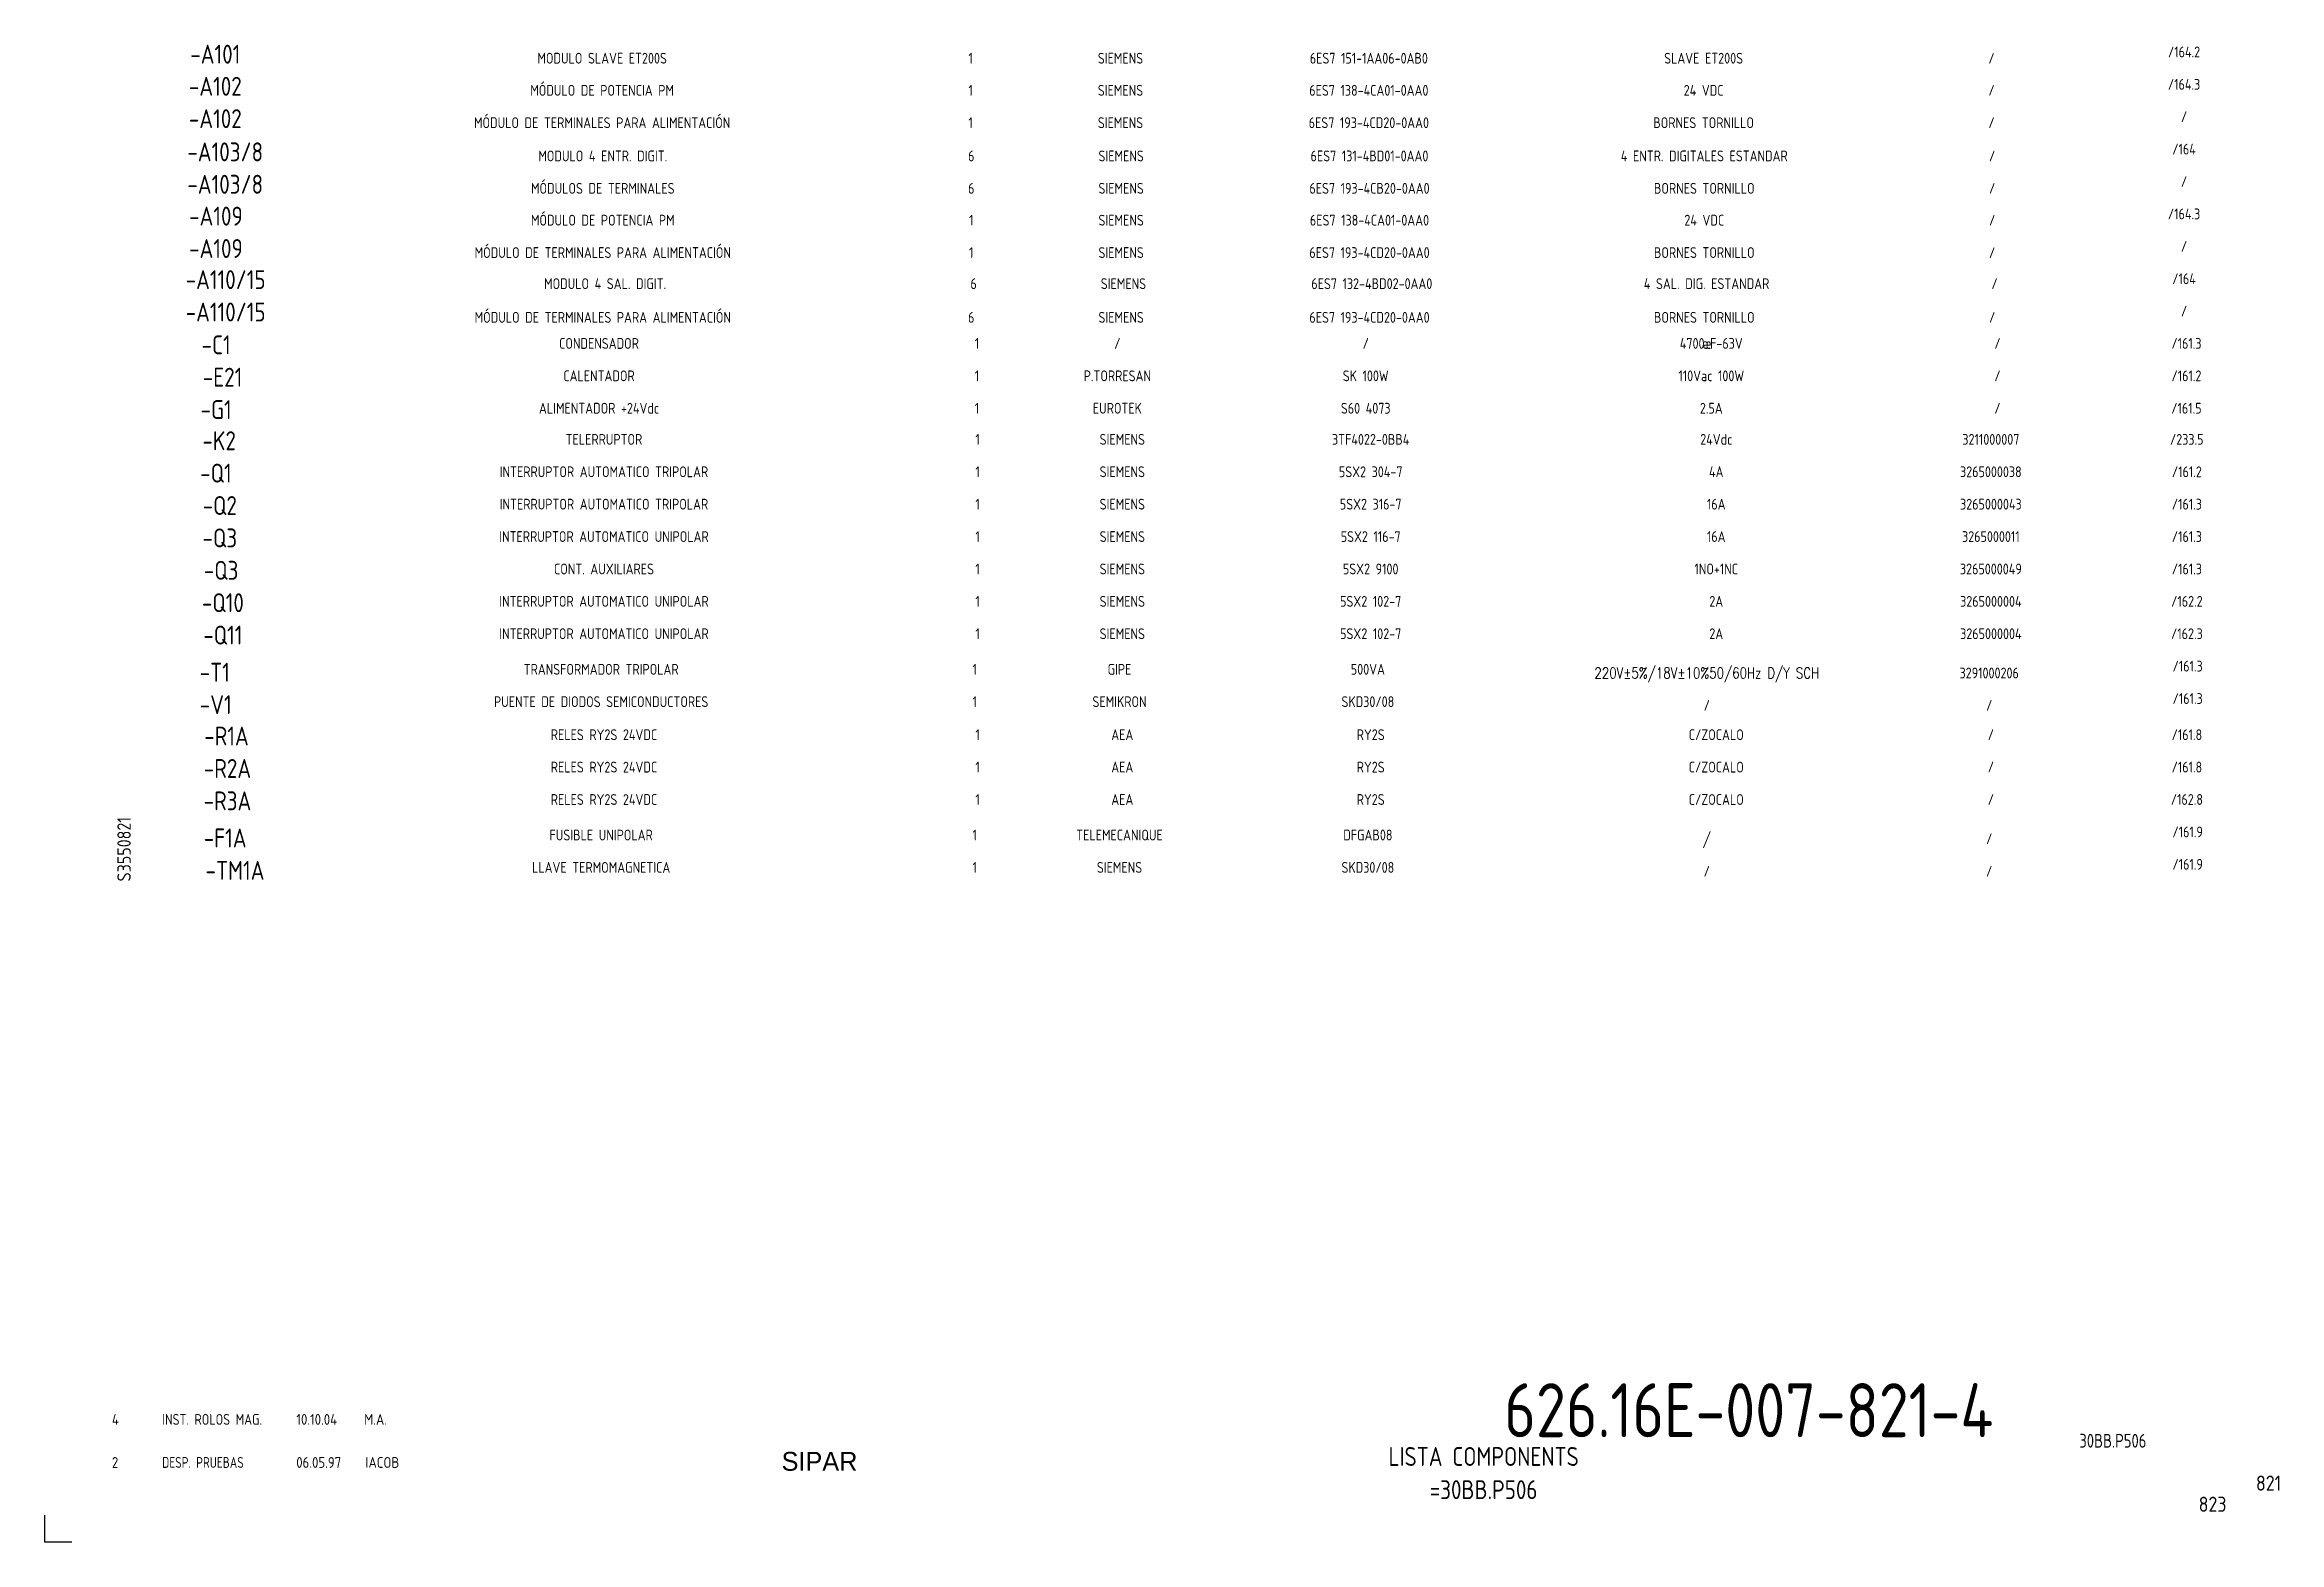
# Model space of a CAD drawing. Extents: x 0 to 414, y 0 to 277.
import ezdxf
from ezdxf.enums import TextEntityAlignment as Align

# ---------------------------------------------------------------- set-up
doc = ezdxf.new("R2010")
doc.units = 0
doc.header["$LTSCALE"] = 6
doc.header["$MEASUREMENT"] = 0
doc.layers.get('0').update_dxf_attribs({"linetype": 'CONTINUOUS'})
doc.layers.add('CART', color=7, linetype='CONTINUOUS')
doc.styles.add('DIN', font='DIN', dxfattribs={"width": 0.85})
doc.styles.add('ROMANS', font='ROMANS.SHX')
doc.styles.add('S8', font='SIMPLEX', dxfattribs={"width": 0.8})
doc.styles.add('X', font='UNIV.SHX', dxfattribs={"height": 3.5})

msp = doc.modelspace()

# ---------------------------------------------------------------- linework, layer by layer
at = {"color": 7}
msp.add_lwpolyline([(5, 0), (0, 0), (0, 5)], dxfattribs=at)

# ---------------------------------------------------------------- texts
at = {"color": 3, "style": 'DIN', "width": 0.85}
for s, p in [('-A101', (31.6, 273.88)), ('-A102', (31.6, 267.93)), ('-A102', (31.6, 261.93)), ('-A103/8', (33.44, 255.78)), ('-A103/8', (33.44, 249.78)), ('-A109', (31.72, 243.88)), ('-A109', (31.72, 237.88)), ('-A110/15', (33.51, 232.12)), ('-A110/15', (33.51, 226.12)), ('-C1', (31.75, 220.05)), ('-E21', (32.94, 214.05)), ('-G1', (31.75, 208.05)), ('-K2', (32.31, 202.28)), ('-Q1', (31.71, 196.28)), ('-Q2', (32.43, 190.28)), ('-Q3', (32.43, 184.28)), ('-Q3', (32.67, 178.28)), ('-Q10', (33, 172.28)), ('-Q11', (33, 166.28)), ('-T1', (31.5, 159.4)), ('-V1', (31.68, 153.4)), ('-R1A', (33.67, 147.58)), ('-R2A', (33.85, 141.58)), ('-R3A', (33.85, 135.58)), ('-F1A', (33.42, 128.7)), ('-TM1A', (35.25, 122.7))]:
    msp.add_text(s, height=3.5, dxfattribs=at).set_placement(p, align=Align.CENTER)
for s, style, width, p in [('MODULO SLAVE ET200S', 'DIN', 0.85, (103.24, 273.88)), ('1', 'DIN', 0.85, (171.49, 273.88)), ('SIEMENS', 'DIN', 0.85, (199.24, 273.88)), ('6ES7 151-1AA06-0AB0', 'DIN', 0.85, (245.24, 273.88)), ('SLAVE ET200S', 'DIN', 0.85, (307.24, 273.88)), ('/', 'DIN', 0.85, (360.56, 273.88)), ('/164.2', 'DIN', 0.85, (396.22, 275.04)), ('MÓDULO DE POTENCIA PM', 'DIN', 0.85, (103.24, 267.93)), ('1', 'DIN', 0.85, (171.49, 267.93)), ('SIEMENS', 'DIN', 0.85, (199.24, 267.93)), ('6ES7 138-4CA01-0AA0', 'DIN', 0.85, (245.24, 267.93)), ('24 VDC', 'DIN', 0.85, (307.24, 267.93)), ('/', 'DIN', 0.85, (360.56, 267.93)), ('/164.3', 'DIN', 0.85, (396.22, 269.04)), ('/', 'DIN', 0.85, (396.22, 263.04)), ('MÓDULO DE TERMINALES PARA ALIMENTACIÓN', 'DIN', 0.85, (103.24, 261.93)), ('1', 'DIN', 0.85, (171.49, 261.93)), ('SIEMENS', 'DIN', 0.85, (199.24, 261.93)), ('6ES7 193-4CD20-0AA0', 'DIN', 0.85, (245.24, 261.93)), ('BORNES TORNILLO', 'DIN', 0.85, (307.24, 261.93)), ('/', 'DIN', 0.85, (360.56, 261.93)), ('MODULO 4 ENTR. DIGIT.', 'DIN', 0.85, (103.36, 255.78)), ('6', 'DIN', 0.85, (171.6, 255.78)), ('SIEMENS', 'DIN', 0.85, (199.36, 255.78)), ('6ES7 131-4BD01-0AA0', 'DIN', 0.85, (245.36, 255.78)), ('4 ENTR. DIGITALES ESTANDAR', 'DIN', 0.85, (307.36, 255.78)), ('/', 'DIN', 0.85, (360.68, 255.78)), ('/164', 'DIN', 0.85, (396.22, 257.04)), ('/', 'DIN', 0.85, (396.22, 251.04)), ('MÓDULOS DE TERMINALES', 'DIN', 0.85, (103.36, 249.78)), ('6', 'DIN', 0.85, (171.6, 249.78)), ('SIEMENS', 'DIN', 0.85, (199.36, 249.78)), ('6ES7 193-4CB20-0AA0', 'DIN', 0.85, (245.36, 249.78)), ('BORNES TORNILLO', 'DIN', 0.85, (307.36, 249.78)), ('/', 'DIN', 0.85, (360.68, 249.78)), ('MÓDULO DE POTENCIA PM', 'DIN', 0.85, (103.36, 243.88)), ('1', 'DIN', 0.85, (171.6, 243.88)), ('SIEMENS', 'DIN', 0.85, (199.36, 243.88)), ('6ES7 138-4CA01-0AA0', 'DIN', 0.85, (245.36, 243.88)), ('24 VDC', 'DIN', 0.85, (307.36, 243.88)), ('/', 'DIN', 0.85, (360.68, 243.88)), ('/164.3', 'DIN', 0.85, (396.22, 245.04)), ('MÓDULO DE TERMINALES PARA ALIMENTACIÓN', 'DIN', 0.85, (103.36, 237.88)), ('/', 'DIN', 0.85, (396.22, 239.04)), ('1', 'DIN', 0.85, (171.6, 237.88)), ('SIEMENS', 'DIN', 0.85, (199.36, 237.88)), ('6ES7 193-4CD20-0AA0', 'DIN', 0.85, (245.36, 237.88)), ('BORNES TORNILLO', 'DIN', 0.85, (307.36, 237.88)), ('/', 'DIN', 0.85, (360.68, 237.88)), ('MODULO 4 SAL. DIGIT.', 'DIN', 0.85, (103.79, 232.12)), ('6', 'DIN', 0.85, (172.04, 232.12)), ('SIEMENS', 'DIN', 0.85, (199.79, 232.12)), ('6ES7 132-4BD02-0AA0', 'DIN', 0.85, (245.79, 232.12)), ('4 SAL. DIG. ESTANDAR', 'DIN', 0.85, (307.79, 232.12)), ('/', 'DIN', 0.85, (361.12, 232.12)), ('/164', 'DIN', 0.85, (396.22, 233.04)), ('MÓDULO DE TERMINALES PARA ALIMENTACIÓN', 'DIN', 0.85, (103.36, 225.88)), ('6', 'DIN', 0.85, (171.6, 225.88)), ('SIEMENS', 'DIN', 0.85, (199.36, 225.88)), ('6ES7 193-4CD20-0AA0', 'DIN', 0.85, (245.36, 225.88)), ('BORNES TORNILLO', 'DIN', 0.85, (307.36, 225.88)), ('/', 'DIN', 0.85, (360.68, 225.88)), ('/', 'DIN', 0.85, (396.22, 227.04)), ('CONDENSADOR', 'DIN', 0.85, (102.66, 221.05)), ('1', 'DIN', 0.85, (172.66, 221.05)), ('/', 'DIN', 0.85, (198.66, 221.05)), ('/', 'DIN', 0.85, (244.66, 221.05)), ('4700 F-63V', 'DIN', 0.85, (308.66, 221.05)), ('%%230', 'ROMANS', 0.85, (307.9, 221.05)), ('/', 'DIN', 0.85, (361.66, 221.05)), ('/161.3', 'DIN', 0.85, (396.66, 221.05)), ('CALENTADOR', 'DIN', 0.85, (102.66, 215.05)), ('1', 'DIN', 0.85, (172.66, 215.05)), ('P.TORRESAN', 'DIN', 0.85, (198.66, 215.05)), ('SK 100W', 'DIN', 0.85, (244.66, 215.05)), ('110Vac 100W', 'DIN', 0.85, (308.66, 215.05)), ('/', 'DIN', 0.85, (361.66, 215.05)), ('/161.2', 'DIN', 0.85, (396.66, 215.05)), ('ALIMENTADOR +24Vdc', 'DIN', 0.85, (102.66, 209.05)), ('1', 'DIN', 0.85, (172.66, 209.05)), ('EUROTEK', 'DIN', 0.85, (198.66, 209.05)), ('S60 4073', 'DIN', 0.85, (244.66, 209.05)), ('2.5A', 'DIN', 0.85, (308.66, 209.05)), ('/', 'DIN', 0.85, (361.66, 209.05)), ('/161.5', 'DIN', 0.85, (396.66, 209.05)), ('TELERRUPTOR', 'DIN', 0.85, (103.58, 203.28)), ('1', 'DIN', 0.85, (172.78, 203.28)), ('SIEMENS', 'DIN', 0.85, (199.58, 203.28)), ('3TF4022-0BB4', 'DIN', 0.85, (245.58, 203.28)), ('24Vdc', 'DIN', 0.85, (309.58, 203.28)), ('3211000007', 'DIN', 0.85, (360.44, 203.28)), ('/233.5', 'DIN', 0.85, (396.71, 203.28)), ('INTERRUPTOR AUTOMATICO TRIPOLAR', 'DIN', 0.85, (103.58, 197.28)), ('1', 'DIN', 0.85, (172.78, 197.28)), ('SIEMENS', 'DIN', 0.85, (199.58, 197.28)), ('5SX2 304-7', 'DIN', 0.85, (245.58, 197.28)), ('4A', 'DIN', 0.85, (309.58, 197.28)), ('3265000038', 'DIN', 0.85, (360.44, 197.28)), ('/161.2', 'DIN', 0.85, (396.74, 197.28)), ('INTERRUPTOR AUTOMATICO TRIPOLAR', 'DIN', 0.85, (103.58, 191.28)), ('1', 'DIN', 0.85, (172.78, 191.28)), ('SIEMENS', 'DIN', 0.85, (199.58, 191.28)), ('5SX2 316-7', 'DIN', 0.85, (245.58, 191.28)), ('16A', 'DIN', 0.85, (309.58, 191.28)), ('3265000043', 'DIN', 0.85, (360.44, 191.28)), ('/161.3', 'DIN', 0.85, (396.74, 191.28)), ('INTERRUPTOR AUTOMATICO UNIPOLAR', 'DIN', 0.85, (103.58, 185.28)), ('1', 'DIN', 0.85, (172.78, 185.28)), ('SIEMENS', 'DIN', 0.85, (199.58, 185.28)), ('5SX2 116-7', 'DIN', 0.85, (245.58, 185.28)), ('16A', 'DIN', 0.85, (309.58, 185.28)), ('3265000011', 'DIN', 0.85, (360.44, 185.28)), ('/161.3', 'DIN', 0.85, (396.74, 185.28)), ('CONT. AUXILIARES', 'DIN', 0.85, (103.58, 179.28)), ('1', 'DIN', 0.85, (172.78, 179.28)), ('SIEMENS', 'DIN', 0.85, (199.58, 179.28)), ('5SX2 9100', 'DIN', 0.85, (245.58, 179.28)), ('1NO+1NC', 'DIN', 0.85, (309.58, 179.28)), ('3265000049', 'DIN', 0.85, (360.44, 179.28)), ('/161.3', 'DIN', 0.85, (396.74, 179.28)), ('INTERRUPTOR AUTOMATICO UNIPOLAR', 'DIN', 0.85, (103.58, 173.28)), ('1', 'DIN', 0.85, (172.78, 173.28)), ('SIEMENS', 'DIN', 0.85, (199.58, 173.28)), ('5SX2 102-7', 'DIN', 0.85, (245.58, 173.28)), ('2A', 'DIN', 0.85, (309.58, 173.28)), ('3265000004', 'DIN', 0.85, (360.44, 173.28)), ('/162.2', 'DIN', 0.85, (396.74, 173.28)), ('INTERRUPTOR AUTOMATICO UNIPOLAR', 'DIN', 0.85, (103.58, 167.28)), ('1', 'DIN', 0.85, (172.78, 167.28)), ('SIEMENS', 'DIN', 0.85, (199.58, 167.28)), ('5SX2 102-7', 'DIN', 0.85, (245.58, 167.28)), ('2A', 'DIN', 0.85, (309.58, 167.28)), ('3265000004', 'DIN', 0.85, (360.44, 167.28)), ('/162.3', 'DIN', 0.85, (396.74, 167.28)), ('TRANSFORMADOR TRIPOLAR', 'DIN', 0.85, (103.06, 160.7)), ('1', 'DIN', 0.85, (172.26, 160.7)), ('GIPE', 'DIN', 0.85, (199.06, 160.7)), ('500VA', 'DIN', 0.85, (245.06, 160.7)), ('220V%%P5%/18V%%P10%50/60Hz D/Y SCH', 'S8', 0.8, (307.83, 160.01)), ('3291000206', 'DIN', 0.85, (360.13, 160.01)), ('/161.3', 'DIN', 0.85, (396.88, 161.28)), ('/161.3', 'DIN', 0.85, (396.88, 155.28)), ('PUENTE DE DIODOS SEMICONDUCTORES', 'DIN', 0.85, (103.06, 154.7)), ('1', 'DIN', 0.85, (172.26, 154.7)), ('SEMIKRON', 'DIN', 0.85, (199.06, 154.7)), ('SKD30/08', 'DIN', 0.85, (245.06, 154.7)), ('/', 'DIN', 0.85, (307.83, 154.01)), ('/', 'DIN', 0.85, (360.13, 154.01)), ('RELES RY2S 24VDC', 'DIN', 0.85, (103.58, 148.58)), ('1', 'DIN', 0.85, (172.78, 148.58)), ('AEA', 'DIN', 0.85, (199.58, 148.58)), ('RY2S', 'DIN', 0.85, (245.58, 148.58)), ('C/ZOCALO', 'DIN', 0.85, (309.58, 148.58)), ('/', 'DIN', 0.85, (360.44, 148.58)), ('/161.8', 'DIN', 0.85, (396.74, 148.58)), ('RELES RY2S 24VDC', 'DIN', 0.85, (103.58, 142.58)), ('1', 'DIN', 0.85, (172.78, 142.58)), ('AEA', 'DIN', 0.85, (199.58, 142.58)), ('RY2S', 'DIN', 0.85, (245.58, 142.58)), ('C/ZOCALO', 'DIN', 0.85, (309.58, 142.58)), ('/', 'DIN', 0.85, (360.44, 142.58)), ('/161.8', 'DIN', 0.85, (396.74, 142.58)), ('RELES RY2S 24VDC', 'DIN', 0.85, (103.58, 136.58)), ('1', 'DIN', 0.85, (172.78, 136.58)), ('AEA', 'DIN', 0.85, (199.58, 136.58)), ('RY2S', 'DIN', 0.85, (245.58, 136.58)), ('C/ZOCALO', 'DIN', 0.85, (309.58, 136.58)), ('/', 'DIN', 0.85, (360.44, 136.58)), ('/162.8', 'DIN', 0.85, (396.74, 136.58)), ('/161.9', 'DIN', 0.85, (396.88, 130.58)), ('FUSIBLE UNIPOLAR', 'DIN', 0.85, (103.06, 130)), ('1', 'DIN', 0.85, (172.26, 130)), ('TELEMECANIQUE', 'DIN', 0.85, (199.06, 130)), ('DFGAB08', 'DIN', 0.85, (245.06, 130)), ('/', 'S8', 0.8, (307.83, 129.3)), ('/', 'DIN', 0.85, (360.13, 129.3)), ('LLAVE TERMOMAGNETICA', 'DIN', 0.85, (103.06, 124)), ('1', 'DIN', 0.85, (172.26, 124)), ('SIEMENS', 'DIN', 0.85, (199.06, 124)), ('SKD30/08', 'DIN', 0.85, (245.06, 124)), ('/', 'DIN', 0.85, (307.83, 123.3)), ('/', 'DIN', 0.85, (360.13, 123.3)), ('/161.9', 'DIN', 0.85, (396.88, 124.58))]:
    msp.add_text(s, height=2, dxfattribs=dict(style=style, width=width)).set_placement(p, align=Align.CENTER)
at = {"color": 3, "style": 'DIN'}
for s, width, p in [('4', 0.9, (12.46, 21.76)), ('INST. ROLOS MAG.', 0.85, (21.77, 21.76)), ('10.10.04', 0.9, (46.61, 21.76)), ('M.A.', 0.9, (59.17, 21.76)), ('2', 0.9, (12.45, 13.79)), ('DESP. PRUEBAS', 0.8, (21.76, 13.79)), ('06.05.97', 0.9, (46.59, 13.79)), ('IACOB', 0.9, (59.41, 13.79))]:
    msp.add_text(s, height=2, dxfattribs=dict(at, width=width)).set_placement(p)
at = {"color": 2, "style": 'DIN', "width": 0.85}
for s, p in [('LISTA COMPONENTS', (266.5, 15.9)), ('=30BB.P506', (266.5, 9.75))]:
    msp.add_text(s, height=3.5, dxfattribs=at).set_placement(p, align=Align.MIDDLE)
at = {"color": 3, "style": 'DIN', "width": 0.8}
msp.add_text('30BB.P506', height=2.56, dxfattribs=at).set_placement((389.24, 17.53), align=Align.RIGHT)
at = {"color": 2, "insert": (270.31, 29.47), "char_height": 10, "width": 111.0411, "attachment_point": 1, "style": 'DIN'}
msp.add_mtext('626.16E-007-821-4', dxfattribs=at)
at = {"layer": 'CART', "color": 3, "style": 'DIN', "width": 0.9, "flags": 1}
msp.add_attdef('S3550821', text='', height=2.5, rotation=90, dxfattribs=at).set_placement((15.95, 128.38), align=Align.CENTER)
at = {"layer": 'CART', "color": 6, "style": 'X', "flags": 1}
msp.add_attdef('SIPAR', text='', height=3.5, dxfattribs=at).set_placement((143.5, 15), align=Align.MIDDLE)
at = {"layer": 'CART', "color": 7, "style": 'DIN', "width": 0.9, "flags": 1}
msp.add_attdef('823', (398.93, 5.65), '', height=2.8, dxfattribs=at)
at = {"layer": 'CART', "color": 2, "style": 'DIN', "width": 0.9, "flags": 1}
msp.add_attdef('821', text='', height=2.8, dxfattribs=at).set_placement((414.2, 9.56), align=Align.RIGHT)

doc.saveas('drawing.dxf')
